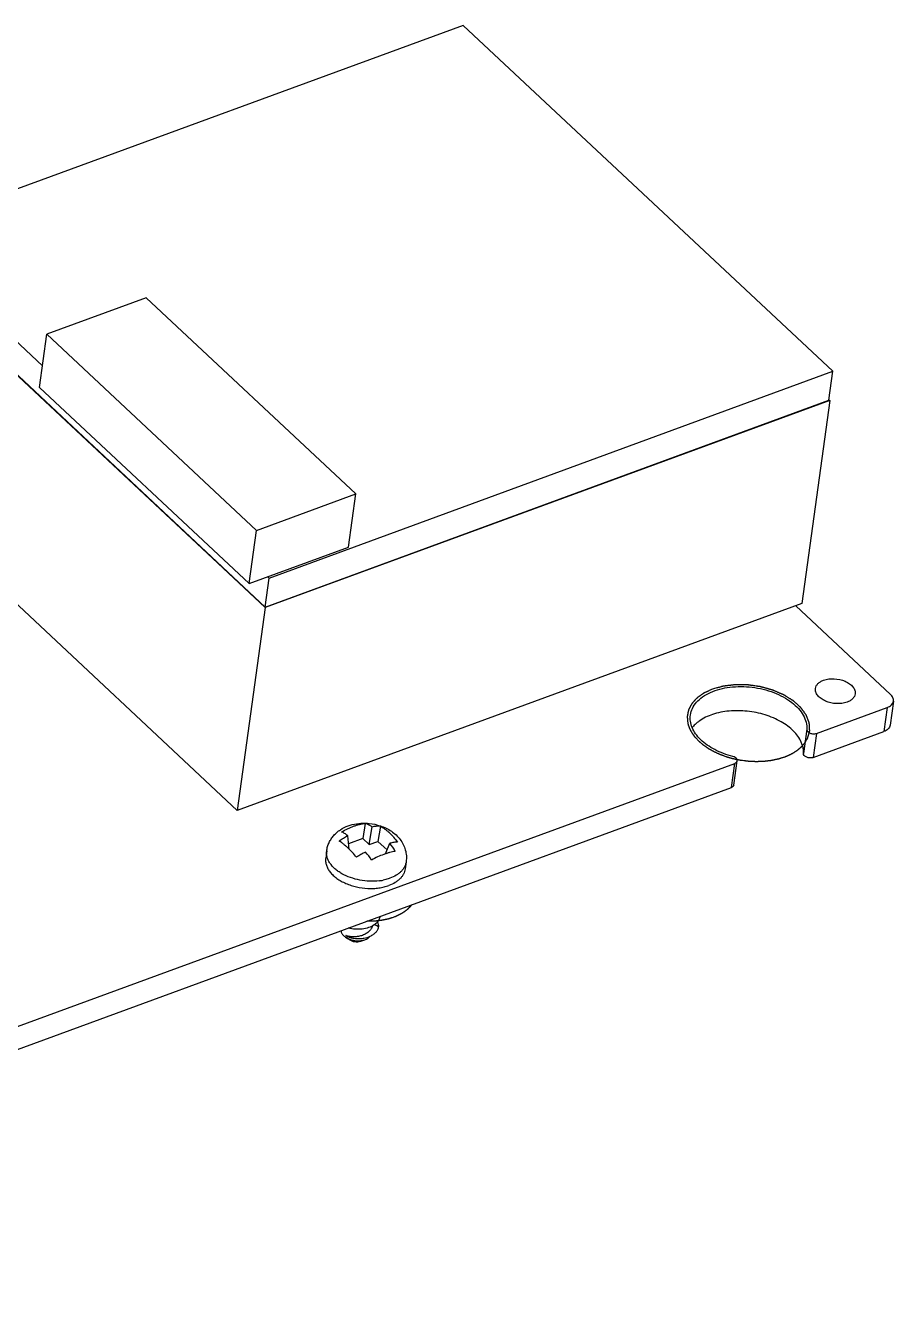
# Model space of a CAD drawing. Extents: x 0 to 297, y 0 to 210.
# Drawn here: x 257.77 to 277.46, y 17.95 to 46.76 of the extents above; entities that cross this region are included whole.
import ezdxf

# ---------------------------------------------------------------- set-up
doc = ezdxf.new("R2010")
doc.units = 0
doc.header["$LTSCALE"] = 16.335
doc.layers.get('0').update_dxf_attribs({"linetype": 'CONTINUOUS'})
doc.layers.add('02___PRT_ALL_AXES', color=7, linetype='CONTINUOUS')
doc.layers.add('06___PRT_ALL_SURFS', color=7, linetype='CONTINUOUS')

msp = doc.modelspace()

# ---------------------------------------------------------------- linework, layer by layer
at = {"color": 7, "linetype": 'CONTINUOUS'}
for p, q in [((254.916, 42.071), (258.159, 39.036)), ((263.209, 33.554), (254.806, 41.417)), ((254.826, 41.413), (263.212, 33.566)), ((258.093, 38.549), (258.258, 39.754)), ((275.996, 38.255), (276.086, 38.913)), ((258.093, 38.549), (262.847, 34.1)), ((276.016, 38.252), (263.209, 33.554)), ((263.212, 33.566), (275.996, 38.255)), ((276.016, 38.252), (275.385, 33.648)), ((275.998, 38.268), (276.016, 38.252)), ((262.578, 28.951), (254.175, 36.813)), ((265.097, 34.925), (265.263, 36.131)), ((262.847, 34.1), (263.013, 35.305)), ((262.847, 34.1), (265.097, 34.925)), ((263.212, 33.566), (263.302, 34.224)), ((263.269, 34.254), (263.302, 34.224)), ((275.385, 33.648), (262.578, 28.951)), ((263.209, 33.554), (262.578, 28.951)), ((277.396, 31.583), (275.244, 33.597)), ((277.461, 31.432), (277.386, 30.884)), ((275.716, 30.7), (277.32, 31.288)), ((277.32, 31.288), (277.245, 30.74)), ((275.495, 30.792), (275.42, 30.244)), ((275.641, 30.152), (277.245, 30.74)), ((275.716, 30.7), (275.641, 30.152)), ((234.377, 15.537), (273.861, 30.02)), ((273.786, 29.472), (273.861, 30.02)), ((273.843, 29.529), (273.918, 30.077)), ((234.302, 14.989), (273.786, 29.472)), ((265.481, 28.659), (265.428, 28.312)), ((265.572, 28.177), (265.633, 28.581)), ((265.822, 28.597), (265.768, 28.25)), ((265.115, 28.074), (265.082, 28.379)), ((265.428, 28.312), (265.102, 28.192)), ((265.572, 28.177), (265.428, 28.312)), ((265.572, 28.177), (265.768, 28.25)), ((265.975, 28.057), (265.768, 28.25)), ((265.939, 27.968), (266.035, 28.206)), ((265.78, 26.311), (265.69, 26.363)), ((265.114, 26.023), (265.032, 26.079)), ((265.376, 25.987), (265.47, 26.019))]:
    msp.add_line(p, q, dxfattribs=at)
at = {"color": 5, "linetype": 'CONTINUOUS'}
for p, q in [((273.912, 30.11), (273.927, 30.107)), ((273.927, 30.107), (273.944, 30.104))]:
    msp.add_line(p, q, dxfattribs=at)
at = {"color": 7, "linetype": 'CONTINUOUS'}
for centre, radius, start, end in [((264.615, 27.178), 1.199, 32.797, 43.5333), ((265.434, 27.661), 0.811, 26.59, 42.185), ((265.648, 28.553), 1.206, 277.2374, 281.2688)]:
    msp.add_arc(centre, radius, start, end, dxfattribs=at)
at = {"color": 5, "linetype": 'CONTINUOUS'}
for points, knots in [([(273.354, 31.702), (273.342, 31.697), (273.318, 31.686), (273.289, 31.672), (273.265, 31.661), (273.247, 31.653), (273.23, 31.645), (273.212, 31.637), (273.197, 31.63), (273.187, 31.625), (273.181, 31.623), (273.176, 31.621), (273.173, 31.619), (273.17, 31.617), (273.168, 31.617), (273.166, 31.616), (273.165, 31.615), (273.165, 31.615), (273.164, 31.615), (273.163, 31.614), (273.161, 31.613), (273.159, 31.611), (273.156, 31.609), (273.151, 31.606), (273.145, 31.601), (273.138, 31.596), (273.128, 31.589), (273.116, 31.581), (273.101, 31.571), (273.086, 31.56), (273.072, 31.55), (273.057, 31.54), (273.045, 31.531), (273.035, 31.524), (273.028, 31.519), (273.021, 31.515), (273.017, 31.512), (273.013, 31.509), (273.011, 31.508), (273.01, 31.507), (273.008, 31.506), (273.008, 31.506), (273.007, 31.505), (273.007, 31.504), (273.006, 31.503), (273.005, 31.502), (273.003, 31.5), (273.001, 31.498), (272.998, 31.495), (272.994, 31.491), (272.988, 31.484), (272.978, 31.474), (272.967, 31.462), (272.956, 31.45), (272.945, 31.438), (272.934, 31.426), (272.925, 31.416), (272.918, 31.408), (272.912, 31.402), (272.906, 31.396), (272.902, 31.39), (272.898, 31.386), (272.896, 31.384), (272.894, 31.382), (272.893, 31.38), (272.891, 31.379), (272.891, 31.378), (272.89, 31.378), (272.89, 31.377), (272.89, 31.377), (272.889, 31.377), (272.889, 31.376), (272.888, 31.374), (272.887, 31.372), (272.886, 31.37), (272.885, 31.367), (272.882, 31.363), (272.879, 31.357), (272.876, 31.351), (272.872, 31.344), (272.867, 31.335), (272.861, 31.324), (272.854, 31.311), (272.847, 31.297), (272.84, 31.284), (272.834, 31.273), (272.829, 31.264), (272.826, 31.257), (272.823, 31.251), (272.82, 31.247), (272.819, 31.244), (272.817, 31.241), (272.816, 31.239), (272.815, 31.237), (272.815, 31.236), (272.814, 31.235), (272.814, 31.235), (272.814, 31.234), (272.814, 31.233), (272.813, 31.232), (272.813, 31.229), (272.812, 31.226), (272.811, 31.222), (272.81, 31.216), (272.809, 31.209), (272.807, 31.201), (272.806, 31.194), (272.804, 31.185), (272.801, 31.173), (272.798, 31.158), (272.795, 31.144), (272.793, 31.132), (272.791, 31.123), (272.79, 31.116), (272.788, 31.108), (272.787, 31.101), (272.785, 31.095), (272.784, 31.091), (272.784, 31.088), (272.783, 31.085), (272.783, 31.084), (272.783, 31.083), (272.783, 31.082), (272.783, 31.081), (272.783, 31.081), (272.783, 31.079), (272.783, 31.078), (272.783, 31.075), (272.784, 31.072), (272.784, 31.069), (272.784, 31.064), (272.785, 31.058), (272.786, 31.05), (272.787, 31.04), (272.788, 31.028), (272.789, 31.013), (272.79, 30.999), (272.792, 30.979), (272.794, 30.954), (272.796, 30.935), (272.797, 30.925)], [0, 0, 0, 0, 0.03125, 0.0625, 0.078125, 0.09375, 0.109375, 0.125, 0.140625, 0.148438, 0.152344, 0.15625, 0.160156, 0.162109, 0.164062, 0.165039, 0.166016, 0.166504, 0.166992, 0.167969, 0.169922, 0.171875, 0.175781, 0.179688, 0.1875, 0.195312, 0.203125, 0.21875, 0.234375, 0.25, 0.265625, 0.28125, 0.296875, 0.304688, 0.3125, 0.320312, 0.324219, 0.328125, 0.330078, 0.332031, 0.333008, 0.333496, 0.333984, 0.334961, 0.335938, 0.337891, 0.339844, 0.34375, 0.347656, 0.351562, 0.359375, 0.375, 0.390625, 0.40625, 0.421875, 0.4375, 0.453125, 0.460938, 0.46875, 0.476562, 0.484375, 0.488281, 0.492188, 0.494141, 0.496094, 0.498047, 0.499023, 0.499512, 0.5, 0.500488, 0.500977, 0.501953, 0.503906, 0.505859, 0.507812, 0.511719, 0.515625, 0.523438, 0.53125, 0.539062, 0.546875, 0.5625, 0.578125, 0.59375, 0.609375, 0.625, 0.632812, 0.640625, 0.648438, 0.652344, 0.65625, 0.660156, 0.662109, 0.664062, 0.665039, 0.666016, 0.666504, 0.666992, 0.667969, 0.669922, 0.671875, 0.675781, 0.679688, 0.6875, 0.695312, 0.703125, 0.710938, 0.71875, 0.734375, 0.75, 0.765625, 0.78125, 0.789062, 0.796875, 0.804688, 0.8125, 0.820312, 0.824219, 0.828125, 0.830078, 0.832031, 0.833008, 0.833496, 0.833984, 0.834961, 0.835938, 0.837891, 0.839844, 0.84375, 0.847656, 0.851562, 0.859375, 0.867188, 0.875, 0.890625, 0.90625, 0.921875, 0.9375, 0.96875, 1, 1, 1, 1]), ([(275.408, 30.431), (275.415, 30.442), (275.43, 30.463), (275.448, 30.49), (275.462, 30.511), (275.473, 30.527), (275.483, 30.542), (275.492, 30.556), (275.499, 30.566), (275.504, 30.573), (275.507, 30.577), (275.509, 30.58), (275.51, 30.582), (275.511, 30.584), (275.512, 30.586), (275.513, 30.587), (275.513, 30.587), (275.514, 30.587), (275.514, 30.588), (275.514, 30.589), (275.515, 30.59), (275.515, 30.592), (275.516, 30.595), (275.517, 30.599), (275.518, 30.603), (275.52, 30.609), (275.522, 30.616), (275.524, 30.625), (275.527, 30.633), (275.53, 30.645), (275.534, 30.659), (275.539, 30.677), (275.544, 30.694), (275.548, 30.709), (275.552, 30.72), (275.554, 30.729), (275.556, 30.736), (275.558, 30.742), (275.559, 30.746), (275.56, 30.75), (275.561, 30.754), (275.562, 30.756), (275.562, 30.757), (275.562, 30.757), (275.562, 30.758), (275.562, 30.759), (275.562, 30.759), (275.562, 30.76), (275.562, 30.762), (275.562, 30.764), (275.562, 30.766), (275.562, 30.769), (275.562, 30.773), (275.561, 30.777), (275.561, 30.783), (275.561, 30.791), (275.56, 30.8), (275.56, 30.809), (275.559, 30.821), (275.558, 30.836), (275.557, 30.854), (275.556, 30.872), (275.555, 30.89), (275.554, 30.904), (275.554, 30.913), (275.554, 30.917), (275.553, 30.922), (275.553, 30.926), (275.553, 30.929), (275.553, 30.931), (275.553, 30.933), (275.553, 30.934), (275.553, 30.935), (275.553, 30.936), (275.552, 30.937), (275.552, 30.937), (275.552, 30.938), (275.551, 30.94), (275.55, 30.942), (275.549, 30.945), (275.548, 30.949), (275.545, 30.955), (275.542, 30.963), (275.539, 30.972), (275.536, 30.981), (275.532, 30.99), (275.527, 31.002), (275.522, 31.017), (275.515, 31.035), (275.509, 31.05), (275.504, 31.062), (275.501, 31.071), (275.497, 31.08), (275.494, 31.089), (275.491, 31.097), (275.489, 31.103), (275.487, 31.107), (275.486, 31.11), (275.485, 31.112), (275.485, 31.113), (275.485, 31.114), (275.484, 31.114), (275.484, 31.115), (275.483, 31.117), (275.481, 31.118), (275.479, 31.121), (275.477, 31.125), (275.474, 31.129), (275.469, 31.135), (275.464, 31.142), (275.458, 31.151), (275.449, 31.163), (275.439, 31.177), (275.422, 31.2), (275.408, 31.22), (275.395, 31.238), (275.389, 31.246), (275.383, 31.255), (275.377, 31.262), (275.373, 31.268), (275.37, 31.272), (275.367, 31.276), (275.365, 31.279), (275.364, 31.281), (275.362, 31.283), (275.361, 31.284), (275.361, 31.285), (275.361, 31.285), (275.36, 31.285), (275.36, 31.286), (275.359, 31.286), (275.358, 31.287), (275.356, 31.289), (275.354, 31.291), (275.351, 31.294), (275.346, 31.298), (275.338, 31.305), (275.327, 31.315), (275.312, 31.329), (275.294, 31.344), (275.277, 31.36), (275.259, 31.376), (275.244, 31.389), (275.233, 31.4), (275.224, 31.408), (275.215, 31.416), (275.208, 31.422), (275.202, 31.427), (275.198, 31.431), (275.195, 31.433), (275.193, 31.435), (275.191, 31.437), (275.19, 31.438), (275.189, 31.439), (275.188, 31.44), (275.187, 31.441), (275.186, 31.441), (275.185, 31.442), (275.183, 31.443), (275.181, 31.445), (275.177, 31.447), (275.172, 31.45), (275.165, 31.454), (275.156, 31.46), (275.145, 31.467), (275.134, 31.474), (275.119, 31.483), (275.101, 31.494), (275.079, 31.508), (275.057, 31.521), (275.038, 31.533), (275.024, 31.542), (275.013, 31.549), (275.002, 31.556), (274.993, 31.561), (274.985, 31.566), (274.981, 31.569), (274.977, 31.571), (274.975, 31.572), (274.973, 31.573), (274.972, 31.574), (274.97, 31.575), (274.969, 31.575), (274.968, 31.576), (274.967, 31.576), (274.965, 31.577), (274.961, 31.579), (274.956, 31.581), (274.95, 31.584), (274.941, 31.588), (274.93, 31.592), (274.918, 31.598), (274.905, 31.603), (274.888, 31.61), (274.867, 31.619), (274.841, 31.63), (274.816, 31.641), (274.791, 31.652), (274.769, 31.661), (274.753, 31.668), (274.742, 31.673), (274.735, 31.676), (274.73, 31.678), (274.727, 31.679), (274.724, 31.68), (274.722, 31.681), (274.72, 31.682), (274.717, 31.683), (274.713, 31.684), (274.707, 31.686), (274.7, 31.688), (274.693, 31.69), (274.684, 31.692), (274.672, 31.696), (274.658, 31.699), (274.644, 31.703), (274.626, 31.708), (274.603, 31.715), (274.575, 31.723), (274.547, 31.73), (274.524, 31.737), (274.506, 31.742), (274.492, 31.746), (274.48, 31.749), (274.471, 31.751), (274.464, 31.753), (274.458, 31.755), (274.454, 31.756), (274.451, 31.757), (274.448, 31.758), (274.447, 31.758), (274.446, 31.758), (274.445, 31.758), (274.442, 31.759), (274.439, 31.759), (274.435, 31.76), (274.429, 31.761), (274.419, 31.762), (274.407, 31.764), (274.392, 31.766), (274.373, 31.769), (274.339, 31.773), (274.301, 31.779), (274.262, 31.785), (274.238, 31.788), (274.219, 31.791), (274.204, 31.793), (274.192, 31.795), (274.183, 31.796), (274.175, 31.797), (274.169, 31.798), (274.165, 31.799), (274.163, 31.799), (274.162, 31.799), (274.161, 31.799), (274.159, 31.799), (274.157, 31.799), (274.154, 31.799), (274.15, 31.799), (274.145, 31.799), (274.139, 31.799), (274.13, 31.799), (274.113, 31.8), (274.089, 31.8), (274.06, 31.801), (274.031, 31.801), (274.002, 31.801), (273.973, 31.802), (273.949, 31.802), (273.93, 31.803), (273.915, 31.803), (273.903, 31.803), (273.895, 31.803), (273.89, 31.803), (273.887, 31.803), (273.884, 31.803), (273.881, 31.803), (273.88, 31.803), (273.878, 31.803), (273.878, 31.803), (273.877, 31.803), (273.875, 31.803), (273.871, 31.803), (273.865, 31.802), (273.859, 31.801), (273.852, 31.8), (273.842, 31.799), (273.826, 31.797), (273.803, 31.795), (273.776, 31.791), (273.748, 31.788), (273.721, 31.785), (273.698, 31.782), (273.679, 31.78), (273.665, 31.778), (273.651, 31.777), (273.64, 31.775), (273.631, 31.774), (273.624, 31.773), (273.618, 31.773), (273.614, 31.772), (273.611, 31.772), (273.608, 31.771), (273.607, 31.771), (273.606, 31.771), (273.605, 31.771), (273.603, 31.77), (273.6, 31.77), (273.596, 31.768), (273.591, 31.767), (273.584, 31.765), (273.578, 31.763), (273.569, 31.761), (273.554, 31.757), (273.533, 31.751), (273.507, 31.744), (273.482, 31.737), (273.448, 31.728), (273.405, 31.716), (273.371, 31.707), (273.354, 31.702)], [0, 0, 0, 0, 0.015625, 0.03125, 0.039062, 0.046875, 0.054688, 0.0625, 0.066406, 0.070312, 0.072266, 0.073242, 0.074219, 0.075195, 0.076172, 0.07666, 0.076782, 0.076904, 0.077148, 0.077637, 0.078125, 0.079102, 0.080078, 0.082031, 0.083984, 0.085938, 0.089844, 0.09375, 0.097656, 0.101562, 0.109375, 0.117188, 0.125, 0.132812, 0.136719, 0.140625, 0.144531, 0.146484, 0.148438, 0.150391, 0.152344, 0.152832, 0.15332, 0.153564, 0.153809, 0.154053, 0.154297, 0.154785, 0.155273, 0.15625, 0.157227, 0.158203, 0.160156, 0.162109, 0.164062, 0.167969, 0.171875, 0.175781, 0.179688, 0.1875, 0.195312, 0.203125, 0.210938, 0.21875, 0.220703, 0.222656, 0.224609, 0.226562, 0.227539, 0.228516, 0.229492, 0.22998, 0.230469, 0.230713, 0.230957, 0.231201, 0.231445, 0.232422, 0.233398, 0.234375, 0.236328, 0.238281, 0.242188, 0.246094, 0.25, 0.253906, 0.257812, 0.265625, 0.273438, 0.28125, 0.285156, 0.289062, 0.292969, 0.296875, 0.300781, 0.302734, 0.304688, 0.305664, 0.306641, 0.307129, 0.307373, 0.307617, 0.308105, 0.308594, 0.30957, 0.310547, 0.3125, 0.314453, 0.316406, 0.320312, 0.324219, 0.328125, 0.335938, 0.34375, 0.359375, 0.363281, 0.367188, 0.371094, 0.375, 0.376953, 0.378906, 0.380859, 0.381836, 0.382812, 0.383789, 0.384277, 0.384521, 0.384644, 0.384766, 0.38501, 0.385254, 0.385742, 0.386719, 0.387695, 0.388672, 0.390625, 0.394531, 0.398438, 0.40625, 0.414062, 0.421875, 0.429688, 0.4375, 0.441406, 0.445312, 0.449219, 0.453125, 0.455078, 0.457031, 0.458008, 0.458984, 0.459961, 0.460449, 0.460938, 0.461182, 0.461426, 0.461914, 0.462402, 0.462891, 0.463867, 0.464844, 0.466797, 0.46875, 0.472656, 0.476562, 0.480469, 0.484375, 0.492188, 0.5, 0.507812, 0.515625, 0.519531, 0.523438, 0.527344, 0.53125, 0.533203, 0.535156, 0.536133, 0.537109, 0.537598, 0.538086, 0.538574, 0.538818, 0.539062, 0.539551, 0.540039, 0.541016, 0.542969, 0.544922, 0.546875, 0.550781, 0.554688, 0.558594, 0.5625, 0.570312, 0.578125, 0.585938, 0.59375, 0.601562, 0.605469, 0.609375, 0.611328, 0.612305, 0.613281, 0.614258, 0.614746, 0.615234, 0.616211, 0.617188, 0.619141, 0.621094, 0.623047, 0.625, 0.628906, 0.632812, 0.636719, 0.640625, 0.648438, 0.65625, 0.664062, 0.671875, 0.675781, 0.679688, 0.683594, 0.685547, 0.6875, 0.689453, 0.69043, 0.691406, 0.691895, 0.692383, 0.692627, 0.692871, 0.693359, 0.694336, 0.695312, 0.697266, 0.699219, 0.703125, 0.707031, 0.710938, 0.71875, 0.734375, 0.742188, 0.75, 0.753906, 0.757812, 0.761719, 0.763672, 0.765625, 0.767578, 0.768555, 0.769043, 0.769287, 0.769531, 0.77002, 0.770508, 0.771484, 0.772461, 0.773438, 0.775391, 0.777344, 0.78125, 0.789062, 0.796875, 0.804688, 0.8125, 0.820312, 0.828125, 0.832031, 0.835938, 0.839844, 0.841797, 0.842773, 0.84375, 0.844727, 0.845215, 0.845703, 0.845947, 0.846191, 0.846436, 0.84668, 0.847656, 0.849609, 0.851562, 0.853516, 0.855469, 0.859375, 0.867188, 0.875, 0.882812, 0.890625, 0.898438, 0.902344, 0.90625, 0.910156, 0.914062, 0.916016, 0.917969, 0.919922, 0.920898, 0.921875, 0.922363, 0.922852, 0.923096, 0.92334, 0.923828, 0.924805, 0.925781, 0.927734, 0.929688, 0.931641, 0.933594, 0.9375, 0.945312, 0.953125, 0.960938, 0.96875, 0.984375, 1, 1, 1, 1]), ([(272.797, 30.925), (272.798, 30.921), (272.8, 30.913), (272.802, 30.905), (272.804, 30.899), (272.805, 30.897), (272.805, 30.895), (272.806, 30.893), (272.807, 30.89), (272.808, 30.885), (272.81, 30.879), (272.812, 30.874), (272.813, 30.869), (272.814, 30.865), (272.816, 30.862), (272.817, 30.859), (272.819, 30.854), (272.821, 30.847), (272.824, 30.84), (272.825, 30.837), (272.826, 30.834), (272.827, 30.831), (272.829, 30.827), (272.832, 30.821), (272.835, 30.814), (272.837, 30.808), (272.838, 30.806), (272.84, 30.803), (272.841, 30.799), (272.844, 30.794), (272.846, 30.789), (272.849, 30.783), (272.851, 30.778), (272.853, 30.775), (272.855, 30.772), (272.856, 30.769), (272.859, 30.764), (272.864, 30.755), (272.868, 30.748), (272.87, 30.744)], [0, 0, 0, 0, 0.0625, 0.125, 0.140625, 0.15625, 0.164062, 0.171875, 0.1875, 0.21875, 0.25, 0.28125, 0.3125, 0.328125, 0.34375, 0.359375, 0.375, 0.4375, 0.46875, 0.484375, 0.5, 0.515625, 0.53125, 0.5625, 0.625, 0.640625, 0.65625, 0.671875, 0.6875, 0.71875, 0.75, 0.78125, 0.8125, 0.828125, 0.84375, 0.859375, 0.875, 0.9375, 1, 1, 1, 1]), ([(272.87, 30.744), (272.871, 30.741), (272.874, 30.738), (272.877, 30.732), (272.879, 30.729), (272.88, 30.727), (272.881, 30.725), (272.882, 30.724), (272.882, 30.723), (272.883, 30.722), (272.883, 30.721), (272.885, 30.719), (272.887, 30.716), (272.89, 30.712), (272.892, 30.707), (272.895, 30.703), (272.897, 30.701), (272.899, 30.698), (272.902, 30.692), (272.906, 30.687), (272.91, 30.682), (272.912, 30.679), (272.913, 30.676), (272.915, 30.674), (272.917, 30.671), (272.921, 30.666), (272.925, 30.661), (272.929, 30.655), (272.931, 30.653), (272.933, 30.65), (272.936, 30.646), (272.939, 30.642), (272.942, 30.638), (272.945, 30.634), (272.947, 30.632), (272.947, 30.631), (272.948, 30.631), (272.949, 30.63), (272.95, 30.628), (272.951, 30.626), (272.954, 30.623), (272.957, 30.619), (272.963, 30.613), (272.967, 30.608), (272.969, 30.605)], [0, 0, 0, 0, 0.0625, 0.09375, 0.125, 0.140625, 0.15625, 0.164062, 0.167969, 0.171875, 0.179688, 0.1875, 0.21875, 0.25, 0.28125, 0.3125, 0.328125, 0.34375, 0.375, 0.4375, 0.46875, 0.484375, 0.5, 0.515625, 0.53125, 0.5625, 0.625, 0.65625, 0.671875, 0.6875, 0.71875, 0.75, 0.78125, 0.8125, 0.820312, 0.828125, 0.832031, 0.835938, 0.84375, 0.859375, 0.875, 0.90625, 0.9375, 1, 1, 1, 1]), ([(272.969, 30.605), (272.975, 30.6), (272.985, 30.589), (273, 30.573), (273.013, 30.56), (273.023, 30.549), (273.031, 30.541), (273.038, 30.534), (273.043, 30.529), (273.046, 30.526), (273.049, 30.523), (273.05, 30.521), (273.051, 30.52), (273.052, 30.52), (273.053, 30.519), (273.054, 30.518), (273.056, 30.516), (273.06, 30.513), (273.064, 30.509), (273.069, 30.506), (273.075, 30.5), (273.086, 30.491), (273.101, 30.478), (273.117, 30.466), (273.127, 30.456), (273.134, 30.451), (273.138, 30.447), (273.143, 30.444), (273.146, 30.441), (273.149, 30.439), (273.15, 30.438), (273.15, 30.437), (273.151, 30.437), (273.153, 30.436), (273.155, 30.434), (273.158, 30.432), (273.163, 30.429), (273.17, 30.424), (273.178, 30.418), (273.189, 30.411), (273.199, 30.404), (273.21, 30.396), (273.22, 30.389), (273.231, 30.382), (273.24, 30.376), (273.246, 30.371), (273.252, 30.368), (273.256, 30.365), (273.259, 30.363), (273.261, 30.361), (273.262, 30.361), (273.264, 30.36), (273.266, 30.359), (273.269, 30.357), (273.274, 30.354), (273.279, 30.351), (273.287, 30.346), (273.297, 30.341), (273.308, 30.335), (273.32, 30.328), (273.331, 30.322), (273.343, 30.315), (273.354, 30.308), (273.364, 30.303), (273.372, 30.299), (273.376, 30.296), (273.38, 30.294), (273.383, 30.293), (273.385, 30.291), (273.386, 30.291), (273.388, 30.29), (273.391, 30.289), (273.395, 30.286), (273.402, 30.283), (273.408, 30.281), (273.416, 30.277), (273.431, 30.27), (273.451, 30.26), (273.472, 30.251), (273.487, 30.244), (273.495, 30.24), (273.501, 30.237), (273.507, 30.235), (273.512, 30.232), (273.515, 30.231), (273.517, 30.23), (273.518, 30.23), (273.519, 30.229), (273.521, 30.229), (273.524, 30.228), (273.528, 30.226), (273.534, 30.224), (273.543, 30.22), (273.554, 30.216), (273.568, 30.211), (273.586, 30.204), (273.618, 30.193), (273.645, 30.182), (273.663, 30.176)], [0, 0, 0, 0, 0.03125, 0.0625, 0.09375, 0.109375, 0.125, 0.140625, 0.148438, 0.15625, 0.160156, 0.164062, 0.166016, 0.166992, 0.167969, 0.169922, 0.171875, 0.179688, 0.1875, 0.195312, 0.203125, 0.21875, 0.25, 0.28125, 0.296875, 0.304688, 0.3125, 0.320312, 0.328125, 0.330078, 0.332031, 0.333008, 0.333984, 0.335938, 0.339844, 0.34375, 0.351562, 0.359375, 0.375, 0.390625, 0.40625, 0.421875, 0.4375, 0.453125, 0.46875, 0.476562, 0.484375, 0.492188, 0.496094, 0.498047, 0.5, 0.501953, 0.503906, 0.507812, 0.515625, 0.523438, 0.53125, 0.546875, 0.5625, 0.578125, 0.59375, 0.609375, 0.625, 0.640625, 0.648438, 0.65625, 0.660156, 0.664062, 0.666016, 0.667969, 0.669922, 0.671875, 0.679688, 0.6875, 0.695312, 0.703125, 0.71875, 0.75, 0.78125, 0.796875, 0.804688, 0.8125, 0.820312, 0.828125, 0.830078, 0.832031, 0.833008, 0.833984, 0.835938, 0.839844, 0.84375, 0.851562, 0.859375, 0.875, 0.890625, 0.90625, 0.9375, 1, 1, 1, 1]), ([(274.994, 30.168), (274.999, 30.17), (275.011, 30.175), (275.024, 30.18), (275.033, 30.183), (275.036, 30.185), (275.039, 30.186), (275.042, 30.187), (275.047, 30.189), (275.054, 30.192), (275.062, 30.196), (275.071, 30.199), (275.078, 30.202), (275.083, 30.204), (275.086, 30.206), (275.088, 30.207), (275.092, 30.208), (275.1, 30.212), (275.109, 30.217), (275.119, 30.221), (275.123, 30.224), (275.126, 30.225), (275.128, 30.226), (275.13, 30.227), (275.133, 30.228), (275.137, 30.231), (275.146, 30.235), (275.155, 30.24), (275.163, 30.244), (275.166, 30.246), (275.169, 30.247), (275.172, 30.249), (275.176, 30.251), (275.182, 30.255), (275.19, 30.259), (275.197, 30.263), (275.203, 30.267), (275.208, 30.27), (275.21, 30.271), (275.213, 30.272), (275.216, 30.274), (275.223, 30.279), (275.233, 30.286), (275.243, 30.292), (275.248, 30.295)], [0, 0, 0, 0, 0.0625, 0.125, 0.140625, 0.15625, 0.164062, 0.171875, 0.1875, 0.21875, 0.25, 0.28125, 0.3125, 0.328125, 0.335938, 0.34375, 0.359375, 0.375, 0.4375, 0.46875, 0.484375, 0.492188, 0.5, 0.507812, 0.515625, 0.53125, 0.5625, 0.625, 0.640625, 0.65625, 0.664062, 0.671875, 0.6875, 0.71875, 0.75, 0.78125, 0.8125, 0.828125, 0.835938, 0.84375, 0.859375, 0.875, 0.9375, 1, 1, 1, 1]), ([(275.248, 30.295), (275.251, 30.297), (275.259, 30.303), (275.267, 30.309), (275.273, 30.312), (275.276, 30.314), (275.279, 30.316), (275.282, 30.319), (275.287, 30.323), (275.292, 30.327), (275.298, 30.331), (275.302, 30.334), (275.306, 30.337), (275.308, 30.339), (275.311, 30.341), (275.316, 30.345), (275.322, 30.35), (275.328, 30.355), (275.332, 30.358), (275.334, 30.36), (275.337, 30.362), (275.34, 30.365), (275.346, 30.37), (275.351, 30.375), (275.356, 30.38), (275.359, 30.382), (275.361, 30.384), (275.364, 30.387), (275.368, 30.391), (275.373, 30.395), (275.377, 30.4), (275.381, 30.403), (275.384, 30.406), (275.387, 30.409), (275.389, 30.411), (275.393, 30.415), (275.4, 30.422), (275.405, 30.428), (275.408, 30.431)], [0, 0, 0, 0, 0.0625, 0.125, 0.140625, 0.15625, 0.171875, 0.1875, 0.21875, 0.25, 0.28125, 0.3125, 0.328125, 0.34375, 0.359375, 0.375, 0.4375, 0.46875, 0.484375, 0.5, 0.515625, 0.53125, 0.5625, 0.625, 0.640625, 0.65625, 0.671875, 0.6875, 0.71875, 0.75, 0.78125, 0.8125, 0.828125, 0.84375, 0.859375, 0.875, 0.9375, 1, 1, 1, 1]), ([(273.663, 30.176), (273.668, 30.174), (273.675, 30.172), (273.684, 30.169), (273.689, 30.167), (273.694, 30.166), (273.697, 30.165), (273.699, 30.164), (273.7, 30.164), (273.701, 30.164), (273.703, 30.163), (273.705, 30.162), (273.709, 30.161), (273.714, 30.16), (273.72, 30.158), (273.728, 30.156), (273.735, 30.154), (273.74, 30.152), (273.745, 30.151), (273.754, 30.148), (273.764, 30.145), (273.775, 30.142), (273.783, 30.14), (273.791, 30.138), (273.801, 30.135), (273.812, 30.133), (273.821, 30.13), (273.826, 30.129), (273.834, 30.127), (273.844, 30.125), (273.854, 30.123), (273.861, 30.121), (273.865, 30.12), (273.868, 30.119), (273.871, 30.119), (273.874, 30.118), (273.883, 30.116), (273.895, 30.113), (273.906, 30.111), (273.912, 30.11)], [0, 0, 0, 0, 0.0625, 0.09375, 0.125, 0.140625, 0.15625, 0.164062, 0.167969, 0.171875, 0.179688, 0.1875, 0.203125, 0.21875, 0.25, 0.28125, 0.3125, 0.328125, 0.34375, 0.375, 0.4375, 0.46875, 0.5, 0.53125, 0.5625, 0.625, 0.65625, 0.671875, 0.6875, 0.75, 0.78125, 0.8125, 0.828125, 0.835938, 0.84375, 0.859375, 0.875, 0.9375, 1, 1, 1, 1]), ([(273.944, 30.104), (273.944, 30.104), (273.945, 30.103), (273.946, 30.103), (273.947, 30.103), (273.948, 30.103), (273.948, 30.103), (273.948, 30.103), (273.949, 30.103), (273.949, 30.103), (273.949, 30.103), (273.95, 30.102), (273.951, 30.102), (273.952, 30.102), (273.953, 30.102), (273.955, 30.102), (273.957, 30.101), (273.962, 30.1), (273.968, 30.099), (273.974, 30.098), (273.978, 30.097), (273.98, 30.097), (273.982, 30.097), (273.984, 30.096), (273.985, 30.096), (273.986, 30.096), (273.986, 30.096), (273.987, 30.096), (273.987, 30.096), (273.987, 30.096), (273.988, 30.096), (273.989, 30.096), (273.991, 30.095), (273.993, 30.095), (273.997, 30.094), (274, 30.094), (274.001, 30.094)], [0, 0, 0, 0, 0.0625, 0.09375, 0.125, 0.140625, 0.15625, 0.164062, 0.167969, 0.171875, 0.179688, 0.1875, 0.203125, 0.21875, 0.25, 0.28125, 0.3125, 0.375, 0.5, 0.625, 0.6875, 0.71875, 0.75, 0.78125, 0.796875, 0.8125, 0.820312, 0.828125, 0.832031, 0.835938, 0.84375, 0.859375, 0.875, 0.90625, 0.9375, 1, 1, 1, 1]), ([(274.001, 30.094), (274.023, 30.091), (274.056, 30.087), (274.094, 30.082), (274.116, 30.079), (274.132, 30.077), (274.146, 30.076), (274.157, 30.074), (274.164, 30.074), (274.169, 30.073), (274.172, 30.072), (274.175, 30.072), (274.176, 30.072), (274.178, 30.072), (274.179, 30.072), (274.183, 30.072), (274.189, 30.071), (274.198, 30.071), (274.206, 30.071), (274.217, 30.07), (274.236, 30.069), (274.263, 30.068), (274.29, 30.067), (274.309, 30.066), (274.32, 30.066), (274.328, 30.065), (274.337, 30.065), (274.343, 30.064), (274.347, 30.064), (274.349, 30.064), (274.35, 30.064), (274.351, 30.064), (274.354, 30.064), (274.357, 30.064), (274.362, 30.065), (274.369, 30.065), (274.38, 30.065), (274.393, 30.066), (274.409, 30.066), (274.425, 30.067), (274.441, 30.067), (274.458, 30.068), (274.474, 30.068), (274.487, 30.069), (274.498, 30.069), (274.504, 30.069), (274.51, 30.07), (274.514, 30.07), (274.517, 30.07), (274.52, 30.07), (274.522, 30.07), (274.524, 30.07), (274.526, 30.071), (274.53, 30.071), (274.534, 30.071), (274.539, 30.072), (274.545, 30.073), (274.556, 30.074), (274.569, 30.076), (274.584, 30.077), (274.6, 30.079), (274.615, 30.081), (274.631, 30.083), (274.647, 30.085), (274.66, 30.086), (274.67, 30.087), (274.676, 30.088), (274.682, 30.089), (274.685, 30.089), (274.687, 30.089), (274.688, 30.09), (274.69, 30.09), (274.691, 30.09), (274.695, 30.091), (274.7, 30.092), (274.708, 30.094), (274.715, 30.095), (274.725, 30.097), (274.742, 30.101), (274.767, 30.106), (274.792, 30.111), (274.809, 30.115), (274.819, 30.117), (274.826, 30.118), (274.834, 30.12), (274.839, 30.121), (274.843, 30.122), (274.845, 30.122), (274.846, 30.122), (274.847, 30.123), (274.849, 30.123), (274.852, 30.124), (274.857, 30.126), (274.862, 30.127), (274.871, 30.13), (274.883, 30.134), (274.897, 30.138), (274.915, 30.144), (274.938, 30.151), (274.966, 30.159), (274.984, 30.165), (274.994, 30.168)], [0, 0, 0, 0, 0.0625, 0.09375, 0.109375, 0.125, 0.140625, 0.148438, 0.15625, 0.160156, 0.164062, 0.166016, 0.166992, 0.167969, 0.169922, 0.171875, 0.179688, 0.1875, 0.195312, 0.203125, 0.21875, 0.25, 0.28125, 0.296875, 0.304688, 0.3125, 0.320312, 0.328125, 0.330078, 0.332031, 0.333008, 0.333984, 0.335938, 0.339844, 0.34375, 0.351562, 0.359375, 0.375, 0.390625, 0.40625, 0.421875, 0.4375, 0.453125, 0.46875, 0.476562, 0.484375, 0.488281, 0.492188, 0.496094, 0.498047, 0.5, 0.501953, 0.503906, 0.507812, 0.511719, 0.515625, 0.523438, 0.53125, 0.546875, 0.5625, 0.578125, 0.59375, 0.609375, 0.625, 0.640625, 0.648438, 0.65625, 0.660156, 0.664062, 0.666016, 0.666992, 0.667969, 0.669922, 0.671875, 0.679688, 0.6875, 0.695312, 0.703125, 0.71875, 0.75, 0.78125, 0.796875, 0.804688, 0.8125, 0.820312, 0.828125, 0.830078, 0.832031, 0.833008, 0.833984, 0.835938, 0.839844, 0.84375, 0.851562, 0.859375, 0.875, 0.890625, 0.90625, 0.9375, 0.96875, 1, 1, 1, 1]), ([(266.531, 26.81), (266.525, 26.803), (266.516, 26.793), (266.506, 26.781), (266.501, 26.774), (266.496, 26.769), (266.493, 26.764), (266.49, 26.761), (266.488, 26.759), (266.487, 26.757), (266.486, 26.756), (266.485, 26.755), (266.484, 26.754), (266.483, 26.753), (266.481, 26.751), (266.477, 26.747), (266.473, 26.743), (266.466, 26.736), (266.457, 26.728), (266.448, 26.719), (266.441, 26.712), (266.437, 26.708), (266.433, 26.705), (266.431, 26.703), (266.43, 26.701), (266.429, 26.7), (266.428, 26.7), (266.426, 26.699), (266.424, 26.697), (266.422, 26.695), (266.418, 26.692), (266.413, 26.688), (266.407, 26.683), (266.401, 26.679), (266.395, 26.674), (266.389, 26.669), (266.383, 26.664), (266.378, 26.661), (266.374, 26.657), (266.371, 26.655), (266.368, 26.653), (266.366, 26.652), (266.365, 26.651), (266.364, 26.65), (266.364, 26.65), (266.362, 26.649), (266.36, 26.648), (266.358, 26.646), (266.354, 26.644), (266.35, 26.641), (266.344, 26.638), (266.337, 26.633), (266.331, 26.629), (266.324, 26.625), (266.317, 26.62), (266.31, 26.616), (266.303, 26.612), (266.298, 26.609), (266.295, 26.607), (266.293, 26.606), (266.292, 26.605), (266.291, 26.604), (266.289, 26.603), (266.286, 26.602), (266.281, 26.599), (266.275, 26.596), (266.265, 26.591), (266.252, 26.584), (266.24, 26.578), (266.23, 26.573), (266.224, 26.57), (266.219, 26.567), (266.216, 26.566), (266.213, 26.565), (266.212, 26.564), (266.211, 26.563), (266.209, 26.563), (266.205, 26.561), (266.199, 26.559), (266.191, 26.555), (266.183, 26.552), (266.172, 26.547), (266.153, 26.54), (266.137, 26.533), (266.126, 26.529)], [0, 0, 0, 0, 0.0625, 0.09375, 0.109375, 0.125, 0.140625, 0.148438, 0.15625, 0.160156, 0.164062, 0.166016, 0.167969, 0.171875, 0.179688, 0.1875, 0.203125, 0.21875, 0.25, 0.28125, 0.296875, 0.3125, 0.320312, 0.328125, 0.332031, 0.333984, 0.335938, 0.339844, 0.34375, 0.351562, 0.359375, 0.375, 0.390625, 0.40625, 0.421875, 0.4375, 0.453125, 0.46875, 0.476562, 0.484375, 0.492188, 0.496094, 0.498047, 0.5, 0.501953, 0.503906, 0.507812, 0.515625, 0.523438, 0.53125, 0.546875, 0.5625, 0.578125, 0.59375, 0.609375, 0.625, 0.640625, 0.65625, 0.660156, 0.664062, 0.666016, 0.667969, 0.671875, 0.679688, 0.6875, 0.703125, 0.71875, 0.75, 0.78125, 0.796875, 0.8125, 0.820312, 0.828125, 0.832031, 0.833984, 0.835938, 0.839844, 0.84375, 0.859375, 0.875, 0.890625, 0.90625, 0.9375, 1, 1, 1, 1]), ([(266.126, 26.529), (266.115, 26.525), (266.099, 26.52), (266.079, 26.513), (266.068, 26.51), (266.06, 26.507), (266.053, 26.505), (266.047, 26.503), (266.044, 26.502), (266.041, 26.501), (266.039, 26.5), (266.038, 26.5), (266.037, 26.499), (266.034, 26.499), (266.03, 26.498), (266.024, 26.496), (266.016, 26.494), (266.004, 26.491), (265.989, 26.487), (265.974, 26.484), (265.962, 26.481), (265.954, 26.479), (265.948, 26.477), (265.944, 26.476), (265.942, 26.476), (265.94, 26.475), (265.939, 26.475), (265.937, 26.475), (265.932, 26.474), (265.925, 26.472), (265.915, 26.471), (265.906, 26.469), (265.893, 26.467), (265.88, 26.464), (265.868, 26.462), (265.86, 26.461), (265.853, 26.459), (265.849, 26.459), (265.845, 26.458), (265.841, 26.457), (265.839, 26.457), (265.837, 26.457), (265.833, 26.456), (265.829, 26.456), (265.824, 26.455), (265.818, 26.454), (265.81, 26.453), (265.796, 26.452), (265.783, 26.45), (265.77, 26.449), (265.76, 26.448), (265.75, 26.446), (265.743, 26.446), (265.738, 26.445), (265.736, 26.445), (265.734, 26.445), (265.733, 26.444), (265.73, 26.444), (265.726, 26.444), (265.719, 26.444), (265.71, 26.443), (265.697, 26.442), (265.68, 26.441), (265.663, 26.44), (265.65, 26.44), (265.641, 26.439), (265.635, 26.439), (265.631, 26.439), (265.627, 26.438), (265.625, 26.438), (265.622, 26.438), (265.617, 26.438), (265.609, 26.438), (265.599, 26.438), (265.589, 26.438), (265.575, 26.438), (265.551, 26.438), (265.531, 26.439), (265.517, 26.439)], [0, 0, 0, 0, 0.0625, 0.09375, 0.109375, 0.125, 0.140625, 0.148438, 0.15625, 0.160156, 0.164062, 0.166016, 0.167969, 0.171875, 0.179688, 0.1875, 0.203125, 0.21875, 0.25, 0.28125, 0.296875, 0.3125, 0.320312, 0.328125, 0.332031, 0.333984, 0.335938, 0.339844, 0.34375, 0.359375, 0.375, 0.390625, 0.40625, 0.4375, 0.453125, 0.46875, 0.476562, 0.484375, 0.492188, 0.496094, 0.5, 0.503906, 0.507812, 0.515625, 0.523438, 0.53125, 0.546875, 0.5625, 0.59375, 0.609375, 0.625, 0.640625, 0.65625, 0.660156, 0.664062, 0.666016, 0.667969, 0.671875, 0.679688, 0.6875, 0.703125, 0.71875, 0.75, 0.78125, 0.796875, 0.8125, 0.820312, 0.828125, 0.832031, 0.835938, 0.839844, 0.84375, 0.859375, 0.875, 0.890625, 0.90625, 0.9375, 1, 1, 1, 1])]:
    msp.add_open_spline(points, degree=3, knots=knots, dxfattribs=at)
at = {"color": 7, "linetype": 'CONTINUOUS'}
for points, knots in [([(272.856, 31.116), (272.863, 31.168), (272.896, 31.274), (272.993, 31.416), (273.134, 31.538), (273.381, 31.675), (273.764, 31.77), (274.258, 31.766), (274.74, 31.649), (275.093, 31.464), (275.307, 31.271), (275.42, 31.119), (275.487, 30.957), (275.498, 30.845), (275.495, 30.792)], [0, 0, 0, 0, 0.047065, 0.096848, 0.151307, 0.211356, 0.34696, 0.496471, 0.646812, 0.784628, 0.846026, 0.901757, 0.95254, 1, 1, 1, 1]), ([(276.409, 31.408), (276.333, 31.38), (276.164, 31.361), (275.96, 31.406), (275.82, 31.483), (275.742, 31.553), (275.694, 31.633), (275.688, 31.692), (275.692, 31.719)], [0, 0, 0, 0, 0.272588, 0.559243, 0.691006, 0.807894, 0.909201, 1, 1, 1, 1]), ([(275.692, 31.719), (275.694, 31.739), (275.708, 31.779), (275.748, 31.832), (275.805, 31.876), (275.851, 31.897), (275.876, 31.906)], [0, 0, 0, 0, 0.218552, 0.452353, 0.712015, 1, 1, 1, 1]), ([(275.876, 31.906), (275.952, 31.934), (276.121, 31.953), (276.325, 31.908), (276.465, 31.832), (276.543, 31.761), (276.59, 31.681), (276.597, 31.622), (276.593, 31.595)], [0, 0, 0, 0, 0.272588, 0.559243, 0.691006, 0.807894, 0.909201, 1, 1, 1, 1]), ([(276.593, 31.595), (276.59, 31.575), (276.577, 31.535), (276.537, 31.482), (276.479, 31.438), (276.434, 31.417), (276.409, 31.408)], [0, 0, 0, 0, 0.218552, 0.452353, 0.712015, 1, 1, 1, 1]), ([(277.32, 31.288), (277.356, 31.301), (277.42, 31.335), (277.457, 31.401), (277.461, 31.432)], [0, 0, 0, 0, 0.549404, 1, 1, 1, 1]), ([(277.461, 31.432), (277.465, 31.458), (277.455, 31.517), (277.418, 31.562), (277.396, 31.583)], [0, 0, 0, 0, 0.461632, 1, 1, 1, 1]), ([(275.42, 30.244), (275.425, 30.332), (275.384, 30.525), (275.195, 30.775), (274.909, 30.983), (274.549, 31.134), (274.147, 31.215), (273.741, 31.22), (273.368, 31.148), (273.147, 31.044), (273.055, 30.979)], [0, 0, 0, 0, 0.09224, 0.19814, 0.321508, 0.459278, 0.604393, 0.748117, 0.882015, 1, 1, 1, 1]), ([(273.817, 30.176), (273.675, 30.213), (273.413, 30.31), (273.132, 30.502), (272.972, 30.685), (272.892, 30.826), (272.85, 30.971), (272.85, 31.069), (272.856, 31.116)], [0, 0, 0, 0, 0.301728, 0.571328, 0.691155, 0.800969, 0.902749, 1, 1, 1, 1]), ([(272.984, 30.923), (272.976, 30.916), (272.945, 30.887), (272.916, 30.855), (272.896, 30.831)], [0, 0, 0, 0, 0.256479, 1, 1, 1, 1]), ([(273.055, 30.979), (273.049, 30.975), (273.024, 30.957), (273.001, 30.938), (272.984, 30.923)], [0, 0, 0, 0, 0.254506, 1, 1, 1, 1]), ([(277.386, 30.884), (277.382, 30.853), (277.344, 30.787), (277.281, 30.753), (277.245, 30.74)], [0, 0, 0, 0, 0.450596, 1, 1, 1, 1]), ([(275.495, 30.792), (275.494, 30.775), (275.513, 30.735), (275.571, 30.701), (275.642, 30.686), (275.693, 30.692), (275.716, 30.7)], [0, 0, 0, 0, 0.191254, 0.44098, 0.727894, 1, 1, 1, 1]), ([(273.918, 30.093), (273.916, 30.102), (273.905, 30.127), (273.87, 30.158), (273.836, 30.171), (273.817, 30.176)], [0, 0, 0, 0, 0.203187, 0.567856, 1, 1, 1, 1]), ([(273.861, 30.02), (273.875, 30.025), (273.901, 30.039), (273.916, 30.065), (273.918, 30.077)], [0, 0, 0, 0, 0.549307, 1, 1, 1, 1]), ([(275.641, 30.152), (275.618, 30.144), (275.567, 30.138), (275.496, 30.153), (275.438, 30.187), (275.419, 30.227), (275.42, 30.244)], [0, 0, 0, 0, 0.272106, 0.55902, 0.808746, 1, 1, 1, 1]), ([(273.843, 29.529), (273.841, 29.517), (273.826, 29.49), (273.8, 29.477), (273.786, 29.472)], [0, 0, 0, 0, 0.450693, 1, 1, 1, 1]), ([(264.605, 28.036), (264.609, 28.068), (264.623, 28.133), (264.658, 28.225), (264.707, 28.31), (264.766, 28.388), (264.837, 28.457), (264.941, 28.536), (265.03, 28.58), (265.092, 28.602)], [0, 0, 0, 0, 0.125216, 0.25033, 0.375277, 0.500034, 0.624683, 0.749419, 1, 1, 1, 1]), ([(264.944, 28.462), (264.987, 28.49), (265.054, 28.527), (265.145, 28.568), (265.191, 28.586), (265.214, 28.594)], [0, 0, 0, 0, 0.510663, 0.757665, 1, 1, 1, 1]), ([(265.092, 28.602), (265.153, 28.625), (265.282, 28.657), (265.415, 28.665), (265.481, 28.663)], [0, 0, 0, 0, 0.495285, 1, 1, 1, 1]), ([(265.214, 28.594), (265.236, 28.602), (265.281, 28.617), (265.348, 28.637), (265.415, 28.651), (265.459, 28.657), (265.481, 28.659)], [0, 0, 0, 0, 0.259146, 0.512979, 0.760406, 1, 1, 1, 1]), ([(265.481, 28.663), (265.51, 28.662), (265.626, 28.655), (265.741, 28.63), (265.823, 28.602)], [0, 0, 0, 0, 0.250586, 1, 1, 1, 1]), ([(265.481, 28.659), (265.494, 28.656), (265.528, 28.646), (265.579, 28.621), (265.615, 28.595), (265.633, 28.581)], [0, 0, 0, 0, 0.232276, 0.60262, 1, 1, 1, 1]), ([(265.633, 28.581), (265.665, 28.59), (265.727, 28.602), (265.791, 28.601), (265.822, 28.597)], [0, 0, 0, 0, 0.518146, 1, 1, 1, 1]), ([(265.822, 28.597), (265.84, 28.588), (265.875, 28.567), (265.926, 28.531), (265.977, 28.49), (266.027, 28.446), (266.076, 28.398), (266.14, 28.328), (266.185, 28.271), (266.213, 28.23)], [0, 0, 0, 0, 0.111253, 0.227416, 0.347634, 0.471241, 0.597967, 0.727988, 1, 1, 1, 1]), ([(265.823, 28.602), (265.867, 28.587), (265.953, 28.552), (266.073, 28.483), (266.18, 28.398), (266.271, 28.298), (266.344, 28.184), (266.393, 28.057), (266.417, 27.924), (266.414, 27.833), (266.408, 27.789)], [0, 0, 0, 0, 0.128372, 0.254976, 0.380021, 0.504084, 0.627821, 0.751658, 0.875744, 1, 1, 1, 1]), ([(264.891, 28.255), (264.92, 28.281), (264.981, 28.327), (265.049, 28.364), (265.082, 28.379)], [0, 0, 0, 0, 0.512151, 1, 1, 1, 1]), ([(265.282, 27.889), (265.252, 27.928), (265.189, 28.001), (265.105, 28.085), (265.038, 28.146), (264.989, 28.187), (264.94, 28.224), (264.907, 28.246), (264.891, 28.255)], [0, 0, 0, 0, 0.277596, 0.536927, 0.660602, 0.779812, 0.893463, 1, 1, 1, 1]), ([(265.082, 28.379), (265.06, 28.398), (265.026, 28.423), (264.979, 28.449), (264.956, 28.458), (264.944, 28.462)], [0, 0, 0, 0, 0.539588, 0.780534, 1, 1, 1, 1]), ([(265.8, 27.357), (265.728, 27.347), (265.579, 27.341), (265.357, 27.366), (265.144, 27.423), (264.981, 27.496), (264.867, 27.568), (264.771, 27.643), (264.692, 27.73), (264.638, 27.824), (264.612, 27.895), (264.6, 27.966), (264.602, 28.013), (264.605, 28.036)], [0, 0, 0, 0, 0.142659, 0.289032, 0.433561, 0.570934, 0.635613, 0.697038, 0.809205, 0.860356, 0.908674, 0.954896, 1, 1, 1, 1]), ([(265.484, 28.003), (265.449, 27.988), (265.38, 27.954), (265.315, 27.912), (265.282, 27.889)], [0, 0, 0, 0, 0.487034, 1, 1, 1, 1]), ([(265.898, 27.953), (265.852, 27.936), (265.758, 27.898), (265.668, 27.853), (265.623, 27.827)], [0, 0, 0, 0, 0.487046, 1, 1, 1, 1]), ([(266.159, 28.024), (266.138, 28.021), (266.096, 28.013), (266.031, 27.997), (265.965, 27.977), (265.921, 27.961), (265.898, 27.953)], [0, 0, 0, 0, 0.234508, 0.481017, 0.736815, 1, 1, 1, 1]), ([(266.213, 28.23), (266.185, 28.232), (266.124, 28.228), (266.066, 28.215), (266.035, 28.206)], [0, 0, 0, 0, 0.469215, 1, 1, 1, 1]), ([(266.408, 27.789), (266.405, 27.769), (266.396, 27.729), (266.373, 27.673), (266.339, 27.619), (266.295, 27.568), (266.243, 27.522), (266.16, 27.465), (266.089, 27.432), (266.039, 27.414)], [0, 0, 0, 0, 0.108476, 0.218975, 0.333322, 0.453007, 0.579098, 0.712233, 1, 1, 1, 1]), ([(266.039, 27.414), (266.027, 27.409), (265.976, 27.392), (265.924, 27.378), (265.884, 27.37)], [0, 0, 0, 0, 0.242923, 1, 1, 1, 1]), ([(265.814, 26.548), (265.811, 26.529), (265.8, 26.493), (265.772, 26.442), (265.732, 26.395), (265.663, 26.34), (265.554, 26.287), (265.458, 26.267), (265.407, 26.261)], [0, 0, 0, 0, 0.104837, 0.213077, 0.327037, 0.448129, 0.712071, 1, 1, 1, 1]), ([(264.927, 26.222), (264.929, 26.212), (264.934, 26.192), (264.948, 26.163), (264.967, 26.136), (264.984, 26.118), (264.992, 26.11)], [0, 0, 0, 0, 0.227521, 0.468078, 0.725118, 1, 1, 1, 1]), ([(265.641, 26.332), (265.638, 26.319), (265.629, 26.295), (265.602, 26.247), (265.555, 26.194), (265.48, 26.144), (265.393, 26.108), (265.3, 26.088), (265.205, 26.082), (265.116, 26.091), (265.061, 26.106), (265.036, 26.116)], [0, 0, 0, 0, 0.054815, 0.110858, 0.22821, 0.354145, 0.487348, 0.624063, 0.758999, 0.886214, 1, 1, 1, 1]), ([(265.407, 26.261), (265.355, 26.255), (265.251, 26.253), (265.149, 26.272), (265.1, 26.286)], [0, 0, 0, 0, 0.50744, 1, 1, 1, 1]), ([(265.78, 26.311), (265.776, 26.289), (265.76, 26.244), (265.718, 26.183), (265.659, 26.131), (265.612, 26.104), (265.586, 26.092)], [0, 0, 0, 0, 0.226072, 0.464151, 0.721192, 1, 1, 1, 1]), ([(265.756, 26.425), (265.764, 26.406), (265.776, 26.369), (265.78, 26.33), (265.78, 26.311)], [0, 0, 0, 0, 0.51038, 1, 1, 1, 1]), ([(264.992, 26.11), (264.995, 26.107), (265.008, 26.096), (265.022, 26.086), (265.032, 26.079)], [0, 0, 0, 0, 0.242519, 1, 1, 1, 1]), ([(265.032, 26.079), (265.062, 26.058), (265.131, 26.024), (265.244, 25.997), (265.36, 25.993), (265.435, 26.007), (265.47, 26.019)], [0, 0, 0, 0, 0.240977, 0.500003, 0.759029, 1, 1, 1, 1]), ([(265.586, 26.092), (265.542, 26.071), (265.471, 26.05), (265.372, 26.038), (265.296, 26.037), (265.222, 26.045), (265.152, 26.061), (265.09, 26.084), (265.052, 26.104), (265.036, 26.116)], [0, 0, 0, 0, 0.253792, 0.387011, 0.520977, 0.652611, 0.778553, 0.895381, 1, 1, 1, 1]), ([(265.114, 26.023), (265.132, 26.01), (265.173, 25.99), (265.241, 25.974), (265.31, 25.971), (265.356, 25.98), (265.376, 25.987)], [0, 0, 0, 0, 0.241011, 0.500041, 0.75905, 1, 1, 1, 1]), ([(265.47, 26.019), (265.482, 26.023), (265.525, 26.04), (265.565, 26.066), (265.586, 26.092)], [0, 0, 0, 0, 0.27515, 1, 1, 1, 1])]:
    msp.add_open_spline(points, degree=3, knots=knots, dxfattribs=at)
msp.add_open_spline([(273.918, 30.077), (273.918, 30.083), (273.918, 30.088), (273.918, 30.093)], degree=3, dxfattribs=at)
at = {"layer": '02___PRT_ALL_AXES', "color": 7, "linetype": 'CONTINUOUS'}
for p, q in [((264.605, 28.036), (264.582, 27.871)), ((266.408, 27.789), (266.386, 27.624))]:
    msp.add_line(p, q, dxfattribs=at)
for points, knots in [([(264.582, 27.871), (264.579, 27.845), (264.578, 27.79), (264.595, 27.708), (264.631, 27.628), (264.684, 27.55), (264.753, 27.476), (264.837, 27.408), (264.933, 27.347), (265.041, 27.294), (265.158, 27.25), (265.322, 27.205), (265.493, 27.182), (265.664, 27.181), (265.788, 27.192), (265.906, 27.214), (265.981, 27.236), (266.017, 27.249)], [0, 0, 0, 0, 0.044761, 0.090977, 0.139865, 0.19226, 0.248588, 0.308905, 0.372964, 0.440278, 0.510182, 0.581882, 0.726983, 0.798689, 0.868601, 0.935929, 1, 1, 1, 1]), ([(266.386, 27.624), (266.383, 27.604), (266.374, 27.565), (266.35, 27.508), (266.316, 27.454), (266.273, 27.404), (266.22, 27.358), (266.137, 27.3), (266.067, 27.267), (266.017, 27.249)], [0, 0, 0, 0, 0.108476, 0.218974, 0.333323, 0.453008, 0.579097, 0.712232, 1, 1, 1, 1])]:
    msp.add_open_spline(points, degree=3, knots=knots, dxfattribs=at)
at = {"layer": '06___PRT_ALL_SURFS', "color": 7, "linetype": 'CONTINUOUS'}
for p, q in [((267.7, 46.76), (254.916, 42.071)), ((276.086, 38.913), (267.7, 46.76)), ((260.508, 40.58), (258.258, 39.754)), ((265.263, 36.131), (260.508, 40.58)), ((258.258, 39.754), (263.013, 35.305)), ((263.302, 34.224), (276.086, 38.913)), ((263.013, 35.305), (265.263, 36.131))]:
    msp.add_line(p, q, dxfattribs=at)

doc.saveas('drawing.dxf')
